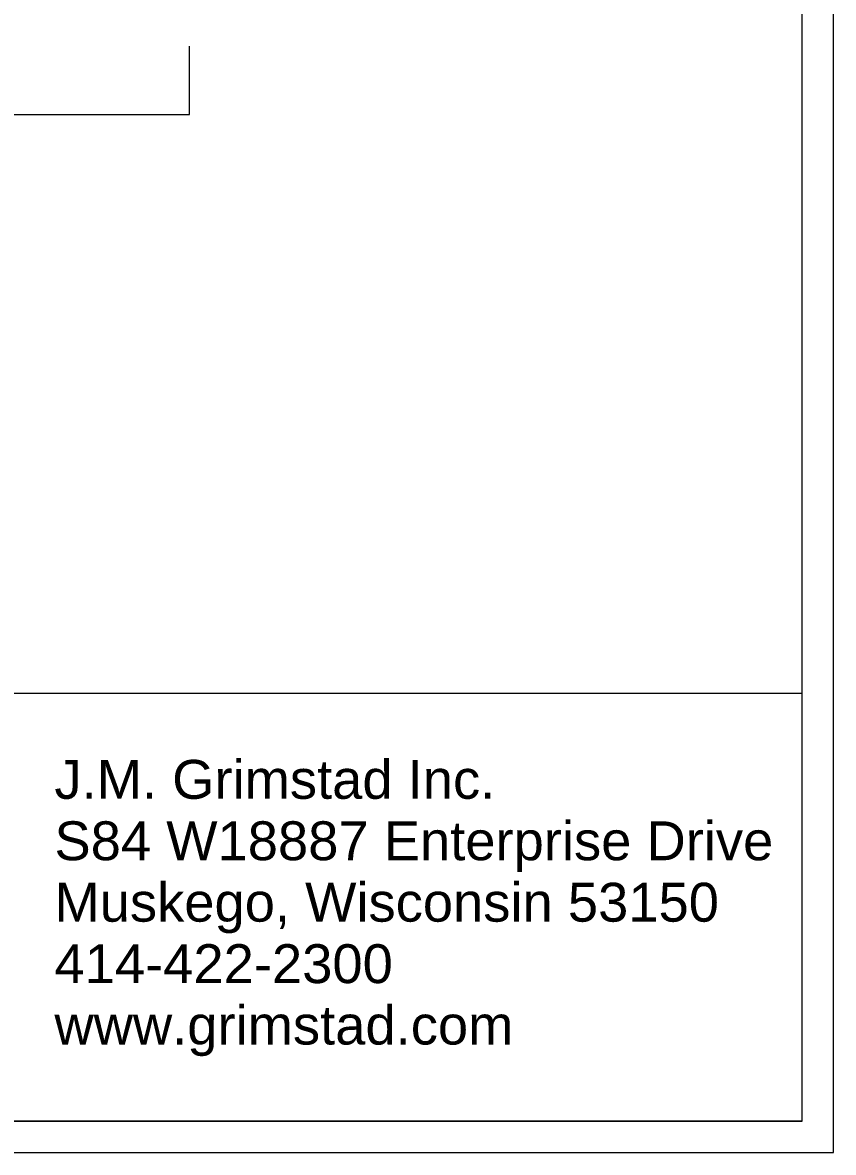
# Paper-space layout 'SHT01' of a CAD drawing. Header units: inches. Extents: x -12.2 to 20.7, y -5.9 to 15.1.
# Drawn here: x 18.064 to 20.669, y -5.873 to -2.241 of the extents above; entities that cross this region are included whole.
import ezdxf
from ezdxf.enums import TextEntityAlignment as Align

# ---------------------------------------------------------------- set-up
doc = ezdxf.new("R2010")
doc.units = ezdxf.units.IN
doc.header["$MEASUREMENT"] = 0
doc.layers.get('0').update_dxf_attribs({"lineweight": 18})
for name, color, linetype, lineweight in [('JMG-BORDER', 4, 'Continuous', 18), ('JMG-TITLEBLOCK', 4, 'Continuous', 18), ('Text', 255, 'Continuous', 18)]:
    doc.layers.add(name, color=color, linetype=linetype, lineweight=lineweight)
doc.styles.add('Arial', font='ARIAL.TTF', dxfattribs={"height": 0.125})

# ---------------------------------------------------------------- blocks, each defined once
blk = doc.blocks.new('JMG BORDER')
at = {"layer": 'JMG-BORDER', "linetype": 'Continuous', "lineweight": 20}
blk.add_line((32.9152, 0), (32.9152, 21), dxfattribs=at)
at = {"layer": 'JMG-BORDER', "lineweight": 20}
blk.add_line((32.8152, 0.1002), (32.8152, 20.9006), dxfattribs=at)
at = {"layer": 'JMG-BORDER'}
blk.add_line((0.0999, 0.1), (32.8152, 0.1002), dxfattribs=at)
at = {"layer": 'JMG-BORDER', "linetype": 'Continuous'}
blk.add_line((0, 0), (32.9152, 0), dxfattribs=at)
blk = doc.blocks.new('JMGTITLEBLOCK')
at = {"layer": 'JMG-TITLEBLOCK'}
for p, q in [((32.7152, 1.3752), (0, 1.375)), ((32.7152, 0), (32.7152, 1.3752)), ((32.7152, 0), (0, 0))]:
    blk.add_line(p, q, dxfattribs=at)
at = {"layer": 'JMG-TITLEBLOCK', "style": 'Arial'}
for s, p in [('J.M. Grimstad Inc.', (30.3124, 1.0364)), ('S84 W18887 Enterprise Drive', (30.3124, 0.839)), ('Muskego, Wisconsin 53150', (30.3124, 0.6415)), ('414-422-2300', (30.3124, 0.444)), ('www.grimstad.com', (30.3124, 0.2466))]:
    blk.add_text(s, height=0.125, dxfattribs=at).set_placement(p)
at = {"layer": 'Text', "style": 'Arial'}
blk.add_attdef('SHT', text='', height=0.1875, dxfattribs=at).set_placement((26.3095, 0.1904), align=Align.RIGHT)

psp = doc.layouts.new('SHT01')

# ---------------------------------------------------------------- linework, layer by layer
for p, q in [((18.6005, -2.5364), (18.6005, -2.3176)), ((4.8817, -2.5364), (18.6005, -2.5364))]:
    psp.add_line(p, q)

# ---------------------------------------------------------------- block references
at = {"layer": 'JMG-TITLEBLOCK'}
for name, p in [('JMG BORDER', (-12.2463, -5.8727)), ('JMGTITLEBLOCK', (-12.1463, -5.7726))]:
    psp.add_blockref(name, p, dxfattribs=at)

doc.saveas('drawing.dxf')
